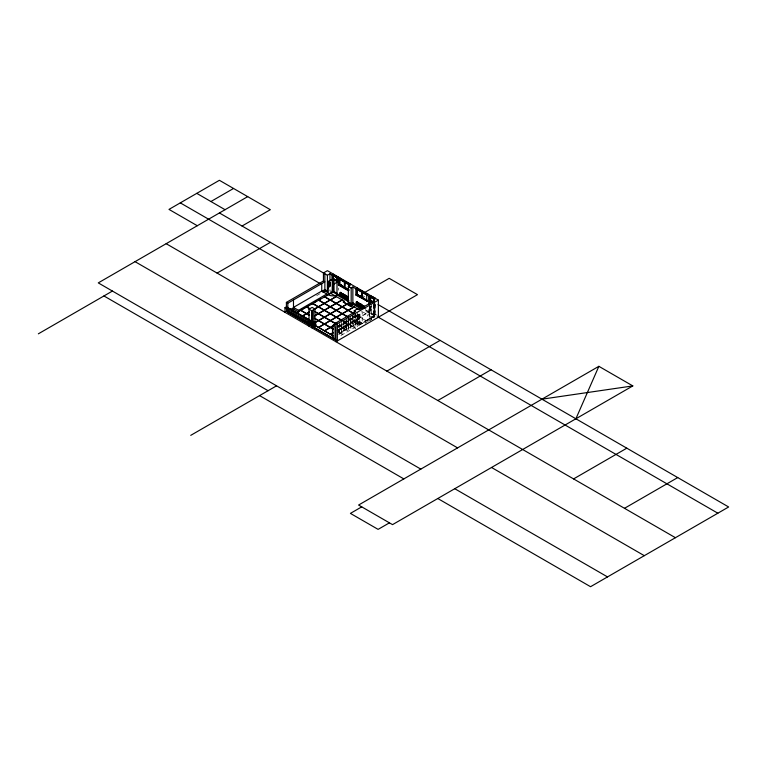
<?xml version="1.0" encoding="UTF-8"?>
<svg xmlns="http://www.w3.org/2000/svg" width="767" height="767" viewBox="0 0 767 767"><rect width="100%" height="100%" fill="white"/><g stroke="black" fill="none" stroke-linecap="round" stroke-linejoin="round"><path stroke-width="0.58" stroke-dasharray="3.83 2.88" d="M358.525 314.441L358.525 326.991L357.106 326.176L357.23 314.345M338.199 327.327L339.024 326.847M341.094 325.467L340.471 326.023L341.21 325.544M341.123 329.503C340.826 328.621 340.932 330.337 341.171 329.273M343.319 328.238L342.715 328.64L343.261 328.314M345.955 322.591L345.054 323.434L346.013 322.974M345.054 327.356L346.013 326.445L344.997 327.327L345.629 326.867M347.882 321.804L347.997 321.152L347.259 322.102L348.218 321.277M350.145 320.232L350.375 320.366M350.116 320.481C349.023 320.385 351.372 319.868 350.116 320.088M350.394 324.01L349.57 324.748L350.212 324M352.389 319.168C351.008 320.146 353.175 317.682 352.389 319.043M352.408 322.849L351.785 323.406L352.475 322.677M352.36 322.782L351.785 323.406M354.651 321.431L354.028 322.111L355.044 321.229M356.904 316.301L356.31 316.876L357.269 315.956M356.348 320.846L356.914 320.52C357.269 319.197 356.128 321.162 357.029 320.357M359.167 315.227L358.64 315.592M359.167 319.168L358.563 319.484L359.224 318.784M347.882 321.536L347.969 321.162M340.922 329.484L340.519 329.973M352.389 318.775L352.667 319.139M354.632 317.48C355.226 318.228 353.654 317.442 354.776 317.711M354.91 321.766L354.028 322.111M347.94 325.582L347.25 326.033L348.093 325.601M354.594 321.699L354.766 321.162M368.956 312.179L363.596 309.015M370.231 306.944L370.317 312.926L367.671 314.901A6.404 3.691 0 0 0 369.33 318.468L374.085 315.889L374.085 302.658M316.694 295.611L320.74 293.282M344.095 321.929L345.61 321.057M346.358 320.625L355.409 315.4M337.077 326.895L359.598 313.895L339.455 325.783M337.135 327.058L359.771 313.991L359.771 321.833L337.135 334.901M345.591 323.128L345.812 322.686M339.024 326.493L338.899 326.876M341.488 325.141L341.181 325.352M343.76 323.827L343.76 324.278M338.199 327.068L339.052 326.895M342.744 324.441L343.702 323.895L342.801 324.479M359.541 314.748L358.64 315.333M359.177 315.285L359.541 315.007M368.994 309.513L370.403 308.698M371.132 310.031L369.895 310.625L371.17 310.06L371.027 306.052L371.027 309.973M338.209 329.657L342.024 327.461L338.209 325.256M365.782 313.741L360.068 317.039L356.262 314.844M336.531 330.893L342.245 327.586L345.907 329.705M368.994 312.131L370.461 311.277L365.015 308.2M339.34 329.503L359.713 317.883M339.34 329.637L359.771 317.912M348.18 325.486L347.307 326.061M342.772 328.679L343.674 327.73L343.731 328.218M345.955 326.416L345.85 326.905M357.173 320.472L357.249 319.897M338.199 330.989L339.225 330.366L338.199 331.248M358.62 319.254L359.579 318.602M369.33 313.243L363.932 310.577M370.097 306.589L370.461 312.591M338.257 331.277L338.976 330.519M337.192 334.796L359.713 321.795M374.708 315.458L375.073 303.847M367.057 320.04L371.909 317.241M359.934 324.546L359.934 312.783L362.206 311.479L362.206 323.233L339.704 336.224L339.704 324.47L341.967 323.156L341.967 334.92M374.114 316.618L359.033 325.323L374.229 316.618L374.229 305.333M371.343 303.607L371.343 319.59L365.217 323.128L374.114 317.931L373.548 317.605L374.814 316.867L374.929 304.269M366.127 320.539L372.043 317.222L360.068 310.443M343.405 328.171L343.674 327.825M355.006 317.27L354.632 317.902M362.925 295.822L364.939 296.992M377.287 315.285L374.766 314.192M365.245 309.647L378.419 317.183M370.097 312.802L374.929 315.563L373.548 316.292L374.229 316.618M374.085 315.726L369.694 313.195L369.694 307.251M373.941 315.803L373.941 302.735M329.954 290.894L332.216 292.208M373.606 316.167L374.814 316.867M356.991 315.525L359.848 317.174L354.133 320.472L350.318 318.267M365.897 320.664L360.068 317.298L354.354 320.596L358.131 322.782M359.598 317.941L339.235 329.57M359.522 318.669L359.157 319.206M362.206 323.233L359.598 321.737L359.598 314.029M359.771 321.958L361.823 323.147M358.016 322.84L360.068 324.029L366.233 320.596L360.298 317.174L366.012 313.741M348.189 317.298L353.903 320.596L348.189 323.895L344.383 321.699M358.016 322.974L354.133 320.731L348.419 324.029L354.133 327.461M357.566 323.041L357.336 315.333M350.548 319.254L350.548 326.963M355.303 324.345L355.073 313.665M342.245 320.731L347.959 324.029L342.245 327.327L338.439 325.131M351.852 326.272L348.189 324.163L342.475 327.461L348.189 330.893M343.875 323.233L343.98 330.884M341.612 324.546L341.718 332.188M341.286 329.57L341.286 329.11M338.362 331.948L340.193 333.003M338.142 332.073L339.963 333.137M340.193 333.137L342.245 334.316M339.34 333.559L339.235 325.783M350.385 323.971L349.512 324.451M375.216 303.924L375.216 315.4M374.766 302.428L374.766 315.496M374.622 302.351L374.622 315.41L369.33 318.468L369.33 305.4M373.797 304.739L373.797 314.911M373.663 303.061L373.548 317.605M370.403 306.503L370.403 312.62M369.895 306.704L370.001 310.693M369.78 307.299L369.78 313.243M369.473 305.487L369.473 318.545M368.994 309.005L368.956 313.482M359.09 314.067L359.09 326.665M357.671 314.087L357.671 325.85M357.451 312.428L357.508 323.137M357.106 314.412L357.106 326.176M355.696 314.93L355.696 328.621L354.277 327.806L354.277 316.052M355.188 313.598L355.246 324.441M353.165 316.694L353.165 328.449M352.925 314.087L352.983 325.754L352.81 315.141M350.902 317.998L350.902 329.762M350.663 316.215L350.663 327.03M350.481 319.877L350.404 320.443M348.621 319.312L348.621 331.076M348.506 317.586L348.458 328.362M348.4 317.519L348.4 328.334L348.285 317.749M347.978 325.083L348.122 325.687M346.243 319.839L346.358 332.379M346.138 317.883L346.195 329.666M346.022 321.862L346.022 329.57M345.735 322.456L345.879 323.06M343.98 320.194L344.095 333.693M343.875 320.136L343.923 330.98M341.612 321.44L341.66 332.284M339.34 322.744L339.397 333.587M338.439 288.047L338.439 290.242M329.954 289.59L329.954 290.961"/><path stroke-width="1.15" d="M314.959 324.709L314.959 309.024L312.131 307.394L309.024 309.187L309.024 326.176M314.575 311.354L318.382 313.55L324.096 310.252L318.382 306.953L311.853 310.817L311.853 327.806L315.074 326.013L315.074 324.709L312.131 323.07M313.262 326.991L313.262 310.012M575.892 418.782L598.864 366.319L632.813 385.916L392.531 524.638L358.582 505.041L598.864 366.319M210.915 201.529L233.542 188.461M247.693 196.63L98.272 282.889L420.824 469.116M38.35 333.827L112.423 291.057M242.036 226.025L270.32 209.698L219.4 180.293L168.989 209.401L197.282 225.728M217.09 273.09L270.32 242.362M219.4 212.958L327.404 275.248L329.954 273.781L350.04 285.382L348.343 286.359L348.343 302.169L351.171 303.799M333.626 274.27L332.216 275.085L332.216 280.732M333.77 274.356L332.36 275.171L332.216 292.208L333.626 291.393L337.528 293.569M333.463 274.663L332.696 275.104C347.7 283.061 323.463 268.881 338.132 277.232M286.388 302.39L323.444 280.99L324.863 281.815L287.807 303.205L286.388 302.39L286.446 311.44M337.365 294.787A6.404 3.691 0 0 1 335.284 295.583L334.498 295.746A6.404 3.691 0 0 1 328.314 294.787L328.171 281.642L332.926 279.054M333.741 278.421L332.983 278.862L337.221 280.99M288.497 310.261L284.979 312.294L284.979 307.72L286.388 306.905L313.262 322.418M338.439 277.05L336.943 277.884L336.943 281.144M328.736 282.946L329.973 282.352L330.011 286.292C325.275 289.427 331.9 275.497 329.906 286.235L328.736 286.868M310.29 321.354L313.713 322.811L313.713 322.159L287.807 307.72L287.807 303.205M338.909 278.555L349.877 284.873M339.139 278.469L350.155 284.461L349.551 284.806M339.33 278.498L344.402 281.249L344.421 287.443M339.33 278.689L344.795 281.681L344.814 287.865M333.329 284.375L337.24 282.122M310.434 323.99L287.807 310.99L310.434 324.048M290.664 309.341L293.521 307.749L293.521 309.063L298.545 311.958M321.747 283.608L321.747 291.393L324.863 289.59L327.404 291.124M325.649 290.118L325.707 291.393M287.807 308.372L287.97 312.265M291.594 310.108L293.521 309.063L293.464 299.935M322.782 292.093L324.863 290.894L327.404 292.438L327.404 275.248M288.651 312.783L288.651 311.479M292.438 310.597L294.307 309.513M338.909 284.547L348.889 290.223M341.804 285.334L339.858 284.202L339.858 277.865L338.439 278.68L338.439 285.017L338.966 284.71L338.966 278.373L349.742 284.499M345.006 281.547L344.623 287.778M298.545 312.054L298.555 310.338L326.838 294.001L326.838 295.631L298.075 311.824M332.303 291.009L332.303 292.323M296.35 312.687L305.515 307.394M308.507 305.659L306.503 306.819L306.982 307.097M311.517 303.924L312.926 303.665M314.422 302.246L316.407 301.105M318.382 299.964L320.366 298.823M333.885 291.47L328.171 294.701L333.607 291.728L333.607 278.661L328.171 281.642M350.605 284.068L349.186 284.883L349.186 287.002M347.633 298.852L340.644 294.912L340.816 292.601M348.927 301.92L337.029 294.979M301.517 316.426L306.273 313.684L300.559 310.252M309.36 311.901L306.503 313.55L301.268 310.53M314.345 309.024L318.161 306.819L312.926 303.799M336.205 296.532L330.261 299.964L324.326 296.532M348.343 286.359L351.171 287.989L352.868 287.011L374.929 299.753L373.663 300.482L374.229 300.808L359.09 309.552L357.671 308.737L354.277 310.693L354.277 312.84M301.738 316.56L306.503 313.808L309.36 315.458M309.59 312.035L306.733 313.684L309.59 315.333M336.205 296.666L330.491 299.964L336.205 303.262L341.919 299.964M357.374 287.98L355.965 288.795L355.965 295.132L367.182 301.067L356.434 294.864L356.492 288.497M356.665 288.593L361.583 291.565M344.124 296.532L344.21 294.653L340.644 292.697M344.412 296.695L344.038 294.557M344.325 296.944L344.488 294.624M315.304 315.333L318.161 313.684L315.304 312.035M347.834 296.58L347.834 299.197L347.211 299.552L347.211 296.944L347.892 296.484M314.575 316.014L318.382 313.808L324.201 317.174L318.487 320.472L314.604 318.228M342.149 300.089L336.435 303.396L342.245 306.752L346.828 304.106L343.156 301.977L344.287 301.326M347.892 298.9L347.633 296.628L347.777 299.226L340.423 294.979L340.423 292.371M310.434 321.44L310.884 320.529L309.024 321.603L284.979 307.72M356.492 294.633L367.431 300.923M355.965 295.132L357.048 294.509M362.177 291.882L362.149 297.903M362.532 291.671L362.091 297.932M364.939 292.323L389.185 278.325L417.478 294.653L335.936 341.708M311.853 323.233L314.959 321.44M314.451 322.802L318.257 320.596L314.384 318.363M330.366 313.607L336.08 310.309M314.681 322.926L318.487 320.731L324.201 324.029L318.487 327.327L314.681 325.131M330.596 313.741L336.31 310.443M313.262 325.687L315.074 324.709M368.131 294.192L366.712 295.007L366.712 301.345M367.077 294.931L367.681 294.442L356.876 288.267L356.665 294.931L356.684 288.382L367.431 294.586M348.189 303.454L351.171 305.17L352.868 304.192L360.912 308.842M363.855 308.018L357.154 304.25L356.243 304.767L356.243 302.16L357.096 301.93M351.861 305.707L350.73 306.359L347.058 304.24L342.475 306.877L348.189 310.184L353.903 306.877M370.403 295.506L368.994 296.321L368.994 304.394M370.317 295.947L369.473 296.34L374.085 298.766L373.855 302.14L370.116 299.983L370.116 296.714M369.838 296.877L370.605 296.436L370.605 299.705L369.78 300.175M357.038 302.16L357.038 304.384L360.519 305.995M354.133 307.011L348.419 310.309L353.175 313.061M360.519 304.163L360.711 306.206M360.883 304.278L363.855 306.196M370.231 299.811L369.473 300.252L372.983 302.284M360.605 306.148L360.432 304.02M360.711 306.407L360.883 304.087M373.577 299.034L375.073 298.2M375.216 298.277L373.797 299.101L373.797 301.354M370.097 302.016L369.33 302.457L369.33 296.12L374.085 298.9M356.243 302.16L363.596 306.407L364.162 306.081M313.377 325.687L313.377 326.991L335.898 340.059L335.898 322.945L355.696 311.507L354.277 310.693M332.6 325.687L336.253 323.588M336.55 323.674L330.366 327.327L324.652 324.029L330.366 320.731L336.08 324.029M334.402 325.256L330.596 327.461L333.453 329.11M335.898 322.945L337.365 323.789L378.38 300.108L378.38 317.222L717.845 513.209M333.223 332.542L330.366 334.191L324.652 330.893L330.366 327.586L333.223 329.244M333.453 332.667L330.596 334.316L333.252 335.85M337.135 323.137L332.495 325.687L335.045 327.154L335.045 338.918L332.542 337.422M378.438 315.889L378.323 317.193M190.734 435.359L276.551 385.82M386.875 371.123L440.105 340.385M437.794 400.518L491.024 369.78M361.727 506.853L350.414 513.391L378.102 529.374L389.425 522.845M573.582 478.915L626.812 448.177M624.501 508.31L677.731 477.573M541.943 399.185L632.813 385.916M196.774 193.361L225.057 209.698M378.38 300.108L327.404 270.674L323.444 272.966L323.444 280.99M370.097 295.678C379.56 302.188 372.887 295.305 369.473 296.206L369.473 303.818M356.876 288.402L367.681 294.576M356.434 288.526L367.268 294.816M369.694 296.206L369.78 303.742M332.696 274.969L337.365 277.673M356.434 288.67L367.393 294.998M337.327 280.923L333.262 278.699L332.983 275.593L333.06 292.045L337.365 294.528M378.073 304.566L728.65 506.977L590.552 586.707L437.794 498.512M369.694 300.127L373.577 302.294L373.663 299.015M332.696 279.025L337.135 281.585M359.33 295.448L361.286 296.58M344.297 287.079L339.407 284.26L348.947 289.83M346.253 288.21L348.208 289.341M362.801 297.769L356.876 294.413L367.46 300.52M348.755 289.945L339.33 284.499L344.795 287.491M356.856 294.624L367.268 300.635M338.909 284.749L348.688 290.386M338.439 285.017L348.208 290.664M343.175 293.962L346.857 296.081M357.729 302.361L361.41 304.489M347.547 296.676L344.345 294.902L347.461 296.733L347.461 298.555L340.989 294.72L340.989 292.495L340.816 294.816M358.026 302.725L363.942 306.148L363.942 308.363M347.211 296.944L339.858 292.697L339.858 295.305L341.066 294.672L344.21 296.484M344.642 296.369L346.703 297.567M363.942 307.97L357.374 304.183L357.46 302.303M340.759 294.787L347.719 298.804M357.038 304.384L363.194 307.835M362.954 307.989L356.808 304.441L356.866 301.795M180.303 202.871L320.203 283.637M333.463 291.652L348.927 300.616M362.686 308.487L352.868 302.821L351.171 303.866L348.228 302.169L348.228 303.473M358.937 309.657L351.861 305.573L350.73 306.225L343.376 301.977L344.508 301.326L330.261 293.099L326.358 295.353L326.838 295.631M326.838 294.001L321.747 291.057L293.464 307.394L298.555 310.338M324.805 296.944L330.04 299.964L324.326 303.262L319.091 300.242M352.954 313.195L348.189 310.443L342.475 313.741L348.189 317.039M318.861 300.367L324.096 303.396L318.382 306.695L313.147 303.665M347.959 317.174L342.245 313.876L336.531 317.174L342.245 320.472M341.066 320.05L336.31 317.298L330.596 320.596L336.31 323.895M307.212 307.097L309.35 308.334M306.982 307.231L309.12 308.468M309.024 309.187L311.853 310.817M291.249 309.839L293.243 310.99M295.237 312.14L297.222 313.291M303.205 316.742L308.19 319.618M310.184 320.769L316.234 324.268M313.435 324.537L333.108 335.898M312.131 324.316L315.074 326.013M310.434 325.294L287.855 312.265L287.913 310.99M287.807 312.294L337.365 340.903L337.365 323.789M166.171 243.695L675.42 537.705M135.05 261.662L457.592 447.88M491.542 467.477L644.299 555.672M454.764 488.713L607.522 576.909M103.938 295.957L268.067 390.719M259.582 395.619L403.845 478.915M357.01 288.718L361.919 291.565M357.01 294.538L362.321 297.606M370.403 301L370.403 303.205M370.221 296.656L370.317 303.425M369.694 296.072L369.694 303.694M363.596 306.407L363.596 308.142M361.947 291.748L361.583 297.769L361.583 291.431M361.813 291.623L361.775 297.663M357.288 302.208L357.288 304.231L357.211 302.064M356.933 288.239L357.048 294.71M352.868 287.011L352.868 304.192M351.171 287.989L351.171 305.17M350.107 284.49L339.35 278.153L339.35 284.49M349.915 284.471L339.158 278.268L339.139 284.806L339.33 278.363M344.412 294.864L344.412 296.896M340.481 292.332L340.481 294.95M339.522 278.383L339.522 284.586M337.029 277.865L336.972 295.017M333.77 278.872L333.77 291.47M333.463 279.14L333.52 291.681M333.357 275.372L333.357 278.642M332.926 275.142L332.84 292.169L332.782 274.922M332.782 325.85L332.782 337.605M332.542 325.659L332.495 337.442M329.954 273.781L329.954 280.559M328.842 283.004L328.88 286.944M324.863 273.781L324.863 290.961M312.131 310.75L312.131 321.948M310.434 320.788L310.434 325.361M288.258 307.462L288.258 308.113M328.247 288.028L328.276 287.951M324.326 303.521L318.612 306.819L324.326 310.117L330.04 306.819L324.326 303.521M330.261 300.089L324.546 303.396L330.261 306.695L335.975 303.396L330.261 300.089M324.326 310.386L318.612 313.684L324.431 317.039L330.146 313.741L324.326 310.386M330.261 306.953L324.546 310.252L336.31 317.039L342.024 313.741L330.261 306.953M336.205 303.521L330.491 306.819L336.31 310.184L342.024 306.877L336.205 303.521M324.431 317.298L318.717 320.596L324.431 323.895L330.146 320.596L324.431 317.298M330.366 313.876L324.652 317.174L330.366 320.472L336.08 317.174L330.366 313.876M342.245 307.011L336.531 310.309L342.245 313.607L347.959 310.309L342.245 307.011M324.431 324.163L318.717 327.461L324.431 330.759L330.146 327.461L324.431 324.163"/></g></svg>
